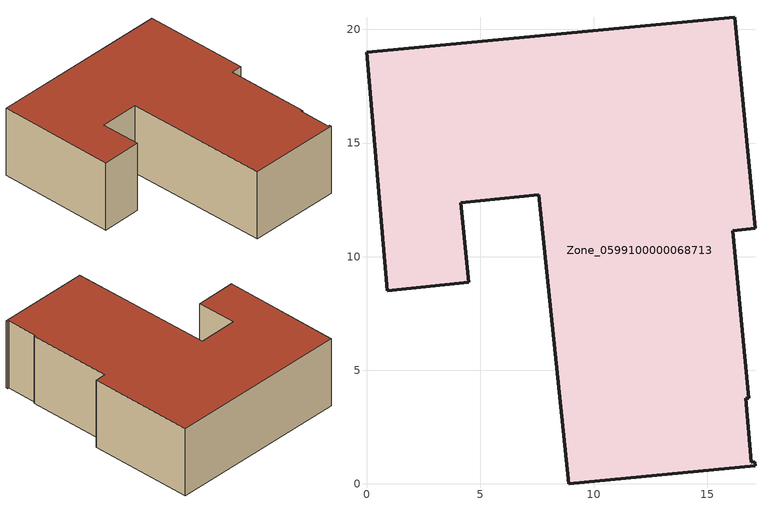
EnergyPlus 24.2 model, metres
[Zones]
Zone_0599100000068713
 floor ground (C_G): 16.94,0.95 17.08,0.96 17.1,0.79 8.91,0 7.58,12.73 4.14,12.37 4.5,8.88 0.92,8.5 0,19 16.21,20.54 17.1,11.25 16.12,11.13 16.82,3.77 16.68,3.76 z0
 wall outside (C_F): 0.92,8.5 4.5,8.88 4.14,12.37 7.58,12.73 8.91,0 17.1,0.79 17.08,0.96 16.94,0.95 16.68,3.76 16.82,3.77 16.12,11.13 17.1,11.25 16.21,20.54 0,19 0.92,8.5 z0:6.29
 roof outside (C_R): 7.58,12.73 8.91,0 17.1,0.79 17.08,0.96 16.94,0.95 16.68,3.76 16.82,3.77 16.12,11.13 17.1,11.25 16.21,20.54 0,19 0.92,8.5 4.5,8.88 4.14,12.37 z6.29
[BUILDING]
Pand.0599100000068713: North Axis=0; Terrain=City; Loads Convergence Tolerance Value=0.04; Temperature Convergence Tolerance Value=0.4; Solar Distribution=FullExterior; Maximum Number of Warmup Days=25; Minimum Number of Warmup Days=1
[Site:Location]
Rotterdam.The.Hague.AP_ZH_NLD Design_Conditions: Latitude=51.96; Longitude=4.45; Time Zone=1; Elevation=-4.5
[SITE:GROUNDTEMPERATURE:BUILDINGSURFACE]
18, 18, 18, 18, 18, 18, 18, 18, 18, 18, 18, 18
[MATERIAL] Thermal Absorptance=0.9; Solar Absorptance=0.7; Visible Absorptance=0.7
Name | Roughness | Thickness | Conductivity | Density | Specific Heat
G.D.1965-1974 | MediumSmooth | 0.15 | 0.882353 | 540 | 1210
F.D.1965-1974 | Rough | 0.3 | 0.697674 | 1920 | 840
R.D.1965-1974 | MediumRough | 0.2 | 0.232558 | 1500 | 1000
[CONSTRUCTION]
C_G: G.D.1965-1974
C_F: F.D.1965-1974
C_R: R.D.1965-1974
[ZONE]
Zone_0599100000068713: Type=1; Multiplier=1; Ceiling Height=Autocalculate; Volume=Autocalculate; Floor Area=autocalculate; Part of Total Floor Area=Yes
[ZONEINFILTRATION:DESIGNFLOWRATE]
Infil_Zone_0599100000068713: Zone or ZoneList or Space or SpaceList=Zone_0599100000068713; Schedule=AlwaysOn; Design Flow Rate Calculation Method=Flow/Area; Flow Rate per Floor Area=0.0042; Constant Term Coefficient=1; Temperature Term Coefficient=0; Velocity Term Coefficient=0; Velocity Squared Term Coefficient=0
[HVACTEMPLATE:ZONE:IDEALLOADSAIRSYSTEM]
Zone_0599100000068713: Maximum Heating Supply Air Temperature=50; Minimum Cooling Supply Air Temperature=13; Maximum Heating Supply Air Humidity Ratio=0.0156; Minimum Cooling Supply Air Humidity Ratio=0.0077; Heating Limit=NoLimit; Cooling Limit=NoLimit; Dehumidification Control Type=ConstantSensibleHeatRatio; Cooling Sensible Heat Ratio=0.7; Dehumidification Setpoint=60; Humidification Control Type=None; Humidification Setpoint=30; Outdoor Air Method=None; Outdoor Air Flow Rate per Person=0.00944; Outdoor Air Flow Rate per Zone Floor Area=0; Outdoor Air Flow Rate per Zone=0; Demand Controlled Ventilation Type=None; Outdoor Air Economizer Type=NoEconomizer; Heat Recovery Type=None; Sensible Heat Recovery Effectiveness=0.7; Latent Heat Recovery Effectiveness=0.65
[ZONECONTROL:THERMOSTAT]
ThermostatControl_Zone_0599100000068713: Zone or ZoneList=Zone_0599100000068713; Control Type Schedule=DualSetpointControlType; Control 1=Thermostat_Zone_0599100000068713; Temperature Difference Between Cutout And Setpoint=0
[THERMOSTATSETPOINT:DUALSETPOINT]
Thermostat_Zone_0599100000068713: Heating Setpoint Temperature Schedule=HeatingSetpoint_Zone_0599100000068713; Cooling Setpoint Temperature Schedule=CoolingSetpoint_Zone_0599100000068713
[SCHEDULE:COMPACT]
HeatingSetpoint_Zone_0599100000068713: Through: 12/31, For: AllDays, Until: 24:00, 21
CoolingSetpoint_Zone_0599100000068713: Through: 12/31, For: AllDays, Until: 24:00, 24
DualSetpointControlType: Through: 12/31, For: AllDays, Until: 24:00, 4
AlwaysOn: Through: 12/31, For: AllDays, Until: 24:00, 1
